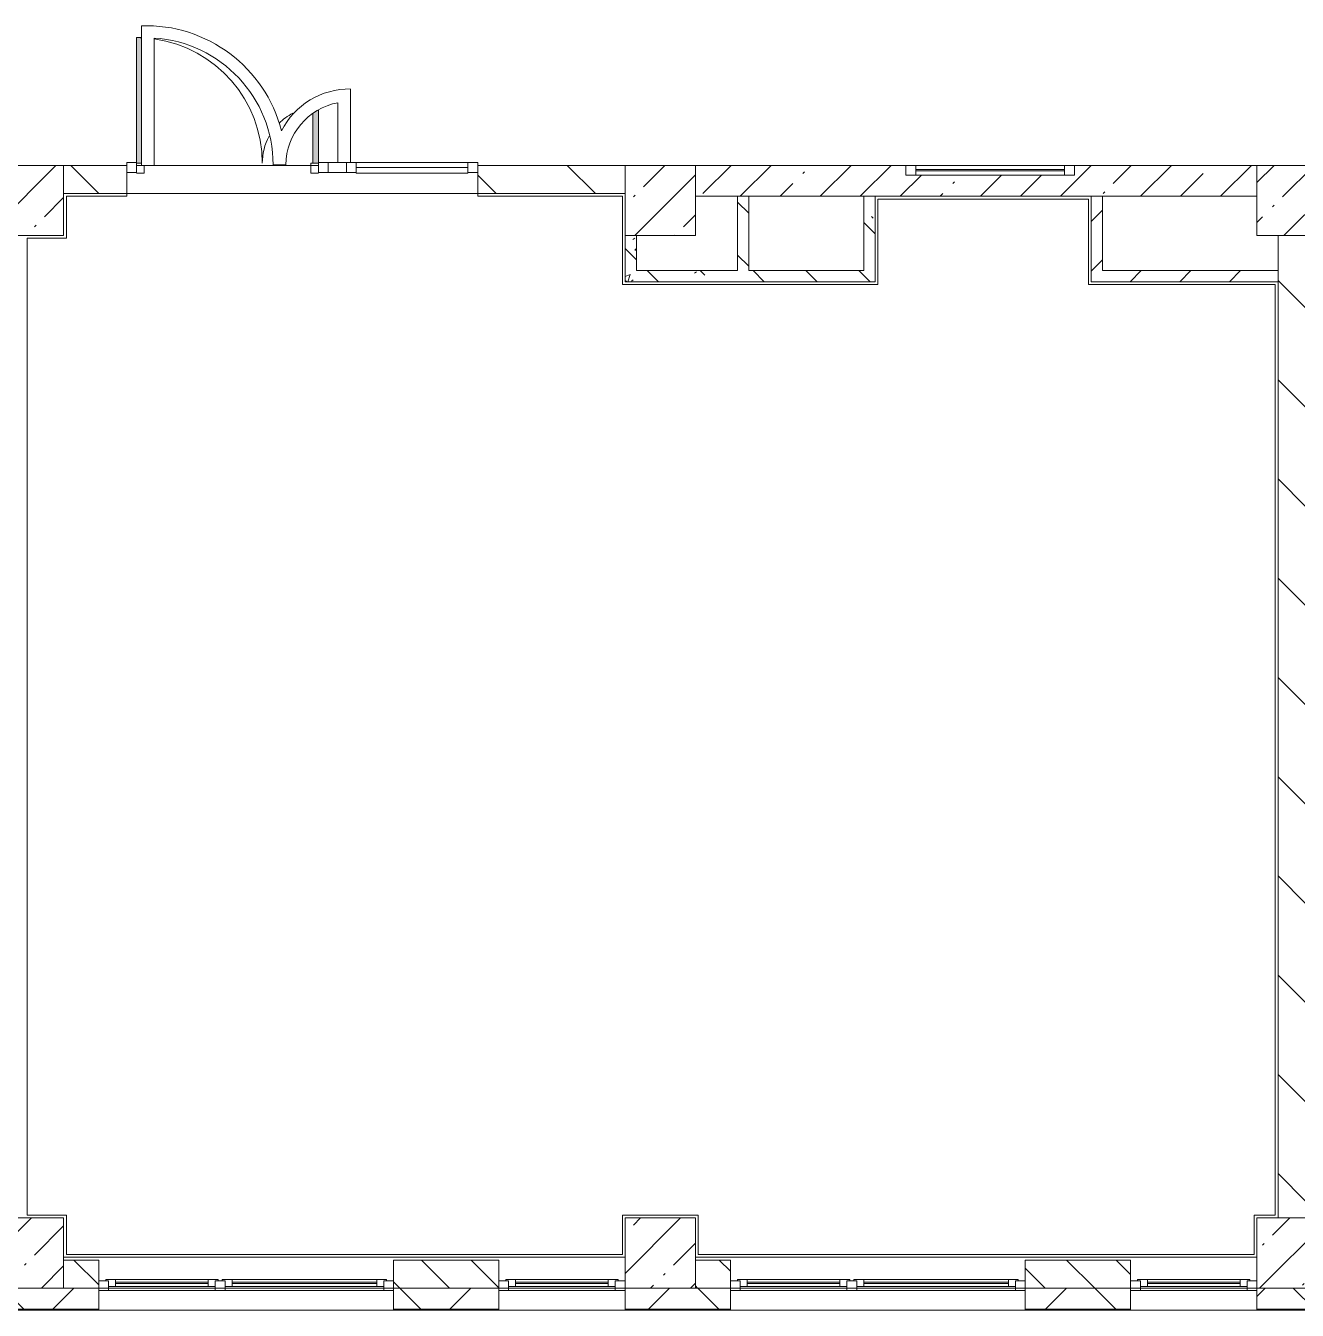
# Model space of a CAD drawing. Header units: millimetres. Extents: x 2623 to 211276, y -8553 to 29000.
# Drawn here: x 131906 to 140964, y -258 to 8895 of the extents above; entities that cross this region are included whole.
import ezdxf

# ---------------------------------------------------------------- set-up
doc = ezdxf.new("R2010")
doc.units = ezdxf.units.MM
for name, color, linetype, lineweight, true_color in [('A-DETL-GENF-9', 7, 'Continuous', 5, 0xaaaaaa), ('A-DOOR-3', 7, 'Continuous', 5, 0xaaaaaa), ('A-DOOR-4', 7, 'Continuous', 5, 0xe2e2e2), ('A-FLOR-3', 7, 'Continuous', 5, 0xaaaaaa), ('I-WALL-5', 7, 'Continuous', 5, 0x787878)]:
    doc.layers.add(name, color=color, linetype=linetype, lineweight=lineweight, true_color=true_color)
for name, color, linetype, lineweight in [('A-GLAZ-1', 7, 'Continuous', 5), ('A-GLAZ-CURT-1', 7, 'Continuous', 5), ('A-GLAZ-CWMG-1', 7, 'Continuous', 5), ('A-WALL', 7, 'Continuous', 9), ('A-WALL-3', 7, 'Continuous', 5), ('I-WALL-3', 7, 'Continuous', 5), ('S-COLS-2', 7, 'Continuous', 5)]:
    doc.layers.add(name, color=color, linetype=linetype, lineweight=lineweight)
pattern_1 = [(45, (84266.1, 0), (-353.5534, 353.5534), []), (135, (84266.1, 0), (-353.5534, -353.5534), [])]
pattern_2 = [(135, (84266.1, 0), (-353.5534, -353.5534), [])]
pattern_3 = [(45, (84266.1, 0), (-176.7767, 176.7767), [])]
pattern_4 = [(135, (84266.1, 0), (-377.171, -377.171), [533.4, -88.9, 17.78, -88.9]), (135, (84266.1, 376.94), (-377.171, -377.171), []), (50, (84266.1, 0), (637.6445, -55.7866), [66.675, -733.425]), (355, (84266.1, 0), (-123.3494, 668.699), [53.34, -586.74]), (100.451, (84319.2, -4.65), (514.299, 612.908), [56.665, -623.315]), (46.184, (84266.1, 177.8), (948.776, -147.15), [100.012, -1100.137]), (96.636, (84345.2, 165.5), (830.909, 865.997), [84.998, -934.973]), (351.184, (84266.1, 177.8), (830.918, 865.988), [80.01, -880.11]), (21, (84355, 133.35), (530.6506, -357.9283), [66.675, -733.425]), (326, (84355, 133.35), (216.308, 644.6585), [53.34, -586.74]), (71.451, (84399.2, 103.5), (746.9596, 286.724), [56.665, -623.315]), (37.5, (84266.1, 0), (10.8105, 295.9426), [16.764, -562.864, 16.764, -578.866, -588.962]), (37.5, (84266.1, 0), (10.8105, 295.9426), [-1175.258, 16.764, -572.198]), (7.5, (84266.1, 0), (233.8692, 350.6318), [16.764, -322.834, 16.764, -549.529, -224.472]), (7.5, (84266.1, 0), (233.8692, 350.6318), [-905.891, 16.764, -207.708]), (327.5, (84067.84, 0), (474.5678, -20.0513), [16.764, -205.486, 16.764, -676.656, -920.115]), (327.5, (84067.84, 0), (474.5678, -20.0513), [-915.67, 16.764, -903.351]), (317.5, (83978.94, 0), (518.4522, 88.9934), [16.764, -272.161, 16.764, -443.738, -653.415]), (317.5, (83978.94, 0), (518.4522, 88.9934), [-749.427, 16.764, -636.651])]

# ---------------------------------------------------------------- blocks, each defined once
blk = doc.blocks.new('BSC_Колонна _Прямоугольная - 500х500-V42-3_1_1_птичка')
at = {"layer": 'S-COLS-2'}
h = blk.add_hatch(dxfattribs=at)
h.set_pattern_fill('FP_48', color=256, style=0, pattern_type=2)
h.set_pattern_definition([(45, (-47660, -7650), (-285.123, 285.123), []), (45, (-47374.88, -7650), (-285.123, 285.123), [504.031, -100.806, 16.764, -84.042])])
h.paths.add_polyline_path([(-113.1, -250), (250, -250), (250, 250), (-250, 250), (-250, -250)])
for p, q in [((250, 250), (-250, 250)), ((-250, 250), (-250, -250)), ((250, -250), (250, 250)), ((-250, -250), (250, -250))]:
    blk.add_line(p, q, dxfattribs=at)
blk = doc.blocks.new('BSC_Колонна _Прямоугольная - 500х500-V43-3_1_1_птичка')
at = {"layer": 'S-COLS-2'}
h = blk.add_hatch(dxfattribs=at)
h.set_pattern_fill('FP_49', color=256, style=0, pattern_type=2)
h.set_pattern_definition([(45, (-52160, -7650), (-285.123, 285.123), []), (45, (-51874.88, -7650), (-285.123, 285.123), [504.031, -100.806, 16.764, -84.042])])
h.paths.add_polyline_path([(-250, -250), (250, -250), (250, 250), (-250, 250)])
for p, q in [((250, 250), (-250, 250)), ((-250, 250), (-250, -250)), ((250, -250), (250, 250)), ((-250, -250), (250, -250))]:
    blk.add_line(p, q, dxfattribs=at)
blk = doc.blocks.new('BSC_Колонна _Прямоугольная - 500х500-V49-3_1_1_птичка')
at = {"layer": 'S-COLS-2'}
h = blk.add_hatch(dxfattribs=at)
h.set_pattern_fill('FP_55', color=256, style=0, pattern_type=2)
h.set_pattern_definition([(45, (-47660, -150), (-285.123, 285.123), []), (45, (-47374.88, -150), (-285.123, 285.123), [504.031, -100.806, 16.764, -84.042])])
h.paths.add_polyline_path([(-250, -250), (250, -250), (250, 250), (-250, 250)])
for p, q in [((250, 250), (-250, 250)), ((-250, 250), (-250, -250)), ((250, -250), (250, 250)), ((-250, -250), (250, -250))]:
    blk.add_line(p, q, dxfattribs=at)
blk = doc.blocks.new('BSC_Колонна _Прямоугольная - 500х500-V50-3_1_1_птичка')
at = {"layer": 'S-COLS-2'}
h = blk.add_hatch(dxfattribs=at)
h.set_pattern_fill('FP_56', color=256, style=0, pattern_type=2)
h.set_pattern_definition([(45, (-52160, -150), (-285.123, 285.123), []), (45, (-51874.88, -150), (-285.123, 285.123), [504.031, -100.806, 16.764, -84.042])])
h.paths.add_polyline_path([(-250, -250), (250, -250), (250, 250), (-250, 250)])
for p, q in [((250, 250), (-250, 250)), ((-250, 250), (-250, -250)), ((250, -250), (250, 250)), ((-250, -250), (250, -250))]:
    blk.add_line(p, q, dxfattribs=at)
blk = doc.blocks.new('BSC_Колонна _Прямоугольная - 500х500-V63-3_1_1_птичка')
at = {"layer": 'S-COLS-2'}
h = blk.add_hatch(dxfattribs=at)
h.set_pattern_fill('FP_76', color=256, style=0, pattern_type=2)
h.set_pattern_definition([(45, (-56660, -150), (-285.123, 285.123), []), (45, (-56374.88, -150), (-285.123, 285.123), [504.031, -100.806, 16.764, -84.042])])
h.paths.add_polyline_path([(-250, -250), (250, -250), (250, 250), (-250, 250), (-250, 80.5)])
for p, q in [((250, 250), (-250, 250)), ((-250, 250), (-250, -250)), ((250, -250), (250, 250)), ((-250, -250), (250, -250))]:
    blk.add_line(p, q, dxfattribs=at)
blk = doc.blocks.new('BSC_Колонна _Прямоугольная - 500х500-V64-3_1_1_птичка')
at = {"layer": 'S-COLS-2'}
h = blk.add_hatch(dxfattribs=at)
h.set_pattern_fill('FP_77', color=256, style=0, pattern_type=2)
h.set_pattern_definition([(45, (-56660, -7650), (-285.123, 285.123), []), (45, (-56374.88, -7650), (-285.123, 285.123), [504.031, -100.806, 16.764, -84.042])])
h.paths.add_polyline_path([(-250, -250), (250, -250), (250, 250), (-250, 250)])
for p, q in [((250, 250), (-250, 250)), ((-250, 250), (-250, -250)), ((250, -250), (250, 250)), ((-250, -250), (250, -250))]:
    blk.add_line(p, q, dxfattribs=at)
blk = doc.blocks.new('120_Окно_СКБ_1Ст - 120_Окно_СКБ_1Ст 900х2500_h_-V74-3_1_1_птичка')
at = {"layer": 'A-GLAZ-1'}
for p, q in [((-450, -127), (-450, -57)), ((-450, -57), (-380, -57)), ((450, -57), (-450, -57)), ((-380, -57), (-380, -127)), ((380, -87), (-380, -87)), ((-380, -87), (-380, -127)), ((-330, -137), (-330, -87)), ((330, -137), (330, -87)), ((380, -127), (380, -57)), ((380, -57), (450, -57)), ((380, -127), (380, -87)), ((450, -57), (450, -127)), ((-380, -127), (-450, -127)), ((-450, -127), (-400, -127)), ((-380, -127), (-400, -127)), ((-400, -127), (-400, -137)), ((-400, -137), (400, -137)), ((400, -137), (-400, -137)), ((-330, -107), (330, -107)), ((330, -117), (-330, -117)), ((450, -127), (380, -127)), ((400, -127), (380, -127)), ((400, -127), (450, -127)), ((400, -137), (400, -127))]:
    blk.add_line(p, q, dxfattribs=at)
blk = doc.blocks.new('120_Окно_СКБ_2Ст - 120_Окно_СКБ_2Ст 2100х2400 _мал створка справа_-V75-3_1_1_птичка')
at = {"layer": 'A-GLAZ-1'}
for p, q in [((-1050, -127), (-1050, -57)), ((-1050, -57), (-980, -57)), ((1050, -57), (-1050, -57)), ((-980, -57), (-980, -127)), ((150, -87), (-980, -87)), ((-980, -87), (-980, -127)), ((-930, -137), (-930, -87)), ((100, -137), (100, -87)), ((150, -127), (150, -57)), ((150, -57), (220, -57)), ((150, -127), (150, -87)), ((220, -57), (220, -127)), ((980, -87), (220, -87)), ((220, -87), (220, -127)), ((270, -137), (270, -87)), ((930, -137), (930, -87)), ((980, -127), (980, -57)), ((980, -57), (1050, -57)), ((980, -127), (980, -87)), ((1050, -57), (1050, -127)), ((-980, -127), (-1050, -127)), ((-1050, -127), (-1000, -127)), ((-980, -127), (-1000, -127)), ((-1000, -127), (-1000, -137)), ((-1000, -137), (170, -137)), ((170, -137), (-1000, -137)), ((-930, -107), (100, -107)), ((100, -117), (-930, -117)), ((220, -127), (150, -127)), ((170, -127), (150, -127)), ((170, -127), (200, -127)), ((170, -137), (170, -127)), ((220, -127), (200, -127)), ((200, -127), (200, -137)), ((200, -137), (1000, -137)), ((1000, -137), (200, -137)), ((270, -107), (930, -107)), ((930, -117), (270, -117)), ((1050, -127), (980, -127)), ((1000, -127), (980, -127)), ((1000, -127), (1050, -127)), ((1000, -137), (1000, -127))]:
    blk.add_line(p, q, dxfattribs=at)
blk = doc.blocks.new('120_Окно_СКБ_1Ст - 120_Окно_СКБ_1Ст 900х2500_h_-V122-3_1_1_птичка')
at = {"layer": 'A-GLAZ-1'}
for p, q in [((-450, -127), (-450, -57)), ((-450, -57), (-380, -57)), ((450, -57), (-450, -57)), ((-380, -57), (-380, -127)), ((380, -87), (-380, -87)), ((-380, -87), (-380, -127)), ((-330, -137), (-330, -87)), ((330, -137), (330, -87)), ((380, -127), (380, -57)), ((380, -57), (450, -57)), ((380, -127), (380, -87)), ((450, -57), (450, -127)), ((-380, -127), (-450, -127)), ((-450, -127), (-400, -127)), ((-380, -127), (-400, -127)), ((-400, -127), (-400, -137)), ((-400, -137), (400, -137)), ((400, -137), (-400, -137)), ((-330, -107), (330, -107)), ((330, -117), (-330, -117)), ((450, -127), (380, -127)), ((400, -127), (380, -127)), ((400, -127), (450, -127)), ((400, -137), (400, -127))]:
    blk.add_line(p, q, dxfattribs=at)
blk = doc.blocks.new('Прямоугольный импост - 50 x 70 мм-V179-3_1_1_птичка')
at = {"layer": 'A-GLAZ-CWMG-1'}
for p, q in [((-70, 35), (0, 35)), ((-70, -35), (-70, 35)), ((0, 35), (0, -35)), ((0, -35), (-70, -35))]:
    blk.add_line(p, q, dxfattribs=at)
blk = doc.blocks.new('Дверь_Витражная_остекление_ - ДВН_ДАО_Главный вход_1200 в свету-V180-3_1_1_птичка')
at = {"layer": 'A-DOOR-4'}
for points in [[(-647.5, 30), (-613.5, 35), (-613.5, 925), (-647.5, 921.8), (-647.5, 35)], [(607.5, 30), (647.5, 35), (647.5, 410.5), (607.5, 378.4), (607.5, 35)]]:
    blk.add_hatch(color=256, dxfattribs=at).paths.add_polyline_path(points)
at = {"layer": 'A-DETL-GENF-9'}
for p, q in [((-613.5, 925), (-647.5, 925)), ((-647.5, 925), (-647.5, 35)), ((607.5, 385.1), (607.5, 30)), ((647.5, 35), (647.5, 410.5)), ((-647.5, 30), (-613.5, 30)), ((-613.5, 30), (-647.5, 30)), ((-592.5, -40), (-592.5, 15)), ((592.5, -40), (592.5, 30)), ((592.5, 30), (647.5, 30)), ((607.5, 30), (647.5, 30)), ((-647.5, -40), (-592.5, -40)), ((647.5, -40), (592.5, -40))]:
    blk.add_line(p, q, dxfattribs=at)
at = {"layer": 'A-DOOR-3'}
for p, q in [((-647.5, 925), (-647.5, 35)), ((647.5, 410.5), (647.5, 35))]:
    blk.add_line(p, q, dxfattribs=at)
for centre, radius, start, end in [((-647.5, 30), 895, 87.78643, 90), ((-647.5, 30), 895, 360, 81.92896), ((647.5, 30), 400, 117.12057, 134.53885), ((647.5, 30), 400, 151.21297, 180)]:
    blk.add_arc(centre, radius, start, end, dxfattribs=at)
blk = doc.blocks.new('Системная панель - Стемалит - 40мм-V181-3_1_1_птичка')
at = {"layer": 'A-GLAZ-CURT-1'}
for p, q in [((65, 35), (-65, 35)), ((-65, 35), (-65, -35)), ((65, -35), (65, 35)), ((-65, -35), (65, -35))]:
    blk.add_line(p, q, dxfattribs=at)
blk = doc.blocks.new('Прямоугольный импост - 50 x 70 мм-V182-3_1_1_птичка')
at = {"layer": 'A-GLAZ-CWMG-1'}
for p, q in [((-35, 35), (35, 35)), ((-35, -35), (-35, 35)), ((35, 35), (35, -35)), ((35, -35), (-35, -35))]:
    blk.add_line(p, q, dxfattribs=at)
blk = doc.blocks.new('Прямоугольный импост - 50 x 70 мм-V183-3_1_1_птичка')
at = {"layer": 'A-GLAZ-CWMG-1'}
for p, q in [((0, 35), (-70, 35)), ((-70, 35), (-70, -35)), ((0, -35), (0, 35)), ((-70, -35), (0, -35))]:
    blk.add_line(p, q, dxfattribs=at)
blk = doc.blocks.new('Системная панель - Стекло - 40мм-V187-3_1_1_птичка')
at = {"layer": 'A-GLAZ-CURT-1'}
for p, q in [((397.5, 0), (-397.5, 0)), ((-397.5, 0), (-397.5, -40)), ((397.5, -40), (397.5, 0)), ((-397.5, -40), (397.5, -40))]:
    blk.add_line(p, q, dxfattribs=at)
blk = doc.blocks.new('Прямоугольный импост - 50 x 70 мм-V185-3_1_1_птичка')
at = {"layer": 'A-GLAZ-CWMG-1'}
for p, q in [((-35, 35), (35, 35)), ((-35, -35), (-35, 35)), ((35, 35), (35, -35)), ((35, -35), (-35, -35))]:
    blk.add_line(p, q, dxfattribs=at)
blk = doc.blocks.new('Прямоугольный импост - 50 x 70 мм-V186-3_1_1_птичка')
at = {"layer": 'A-GLAZ-CWMG-1'}
blk.add_line((42060, 7920), (41265, 7920), dxfattribs=at)
blk = doc.blocks.new('120_Окно_СКБ_1Ст - 120_Окно_СКБ_1Ст 400х1200 EI30-V192-3_1_1_птичка')
at = {"layer": 'A-GLAZ-1'}
for p, q in [((-600, 40), (-600, 110)), ((-600, 110), (-530, 110)), ((600, 110), (-600, 110)), ((-530, 110), (-530, 40)), ((530, 40), (530, 110)), ((530, 110), (600, 110)), ((600, 110), (600, 40)), ((-530, 40), (-600, 40)), ((-600, 40), (600, 40)), ((530, 80), (-530, 80)), ((530, 70), (-530, 70)), ((600, 40), (530, 40))]:
    blk.add_line(p, q, dxfattribs=at)

msp = doc.modelspace()

# ---------------------------------------------------------------- hatches: boundary and pattern name
at = {"layer": 'A-WALL-3'}
h = msp.add_hatch(dxfattribs=at)
h.set_pattern_fill('FP_69', color=256, style=0, pattern_type=2)
h.set_pattern_definition([(135, (84266.1, 0), (-176.7767, -176.7767), [])])
h.paths.add_polyline_path([(149524.8, -100), (149676.1, -100), (149676.1, 100), (149426.1, 100), (149426.1, -100)])
h.paths.add_polyline_path([(139270.6, -100), (139776.1, -100), (139776.1, 100), (139026.1, 100), (139026.1, -100)])
h.paths.add_polyline_path([(141176.1, -100), (142076.1, -100), (142076.1, 100), (141176.1, 100), (141176.1, -52.2)])
h.paths.add_polyline_path([(148526.1, -100), (148526.1, 100), (147976.1, 100), (147976.1, -100)])
h.paths.add_polyline_path([(145676.1, -100), (145876.1, -100), (145876.1, 100), (145676.1, 100), (145676.1, 42.9)])
h.paths.add_polyline_path([(128084.1, -100), (128576.1, -100), (128576.1, 100), (127676.1, 100), (127676.1, -100)])
h.paths.add_polyline_path([(132426.1, -100), (132426.1, 100), (132176.1, 100), (132176.1, -100)])
h.paths.add_polyline_path([(135276.1, -100), (135276.1, 100), (134526.1, 100), (134526.1, -100)])
h.paths.add_polyline_path([(126926.1, -100), (127176.1, -100), (127176.1, 100), (126926.1, 100)])
h.paths.add_polyline_path([(136676.1, -100), (136926.1, -100), (136926.1, 100), (136676.1, 100), (136676.1, 33.3)])
h.paths.add_polyline_path([(126026.1, -100), (126026.1, 100), (125406.1, 100), (125406.1, -100)])
h.paths.add_polyline_path([(122806.1, -100), (122806.1, 100), (122756.1, 100), (122756.1, -100)])
h = msp.add_hatch(dxfattribs=at)
h.set_pattern_fill('FP_71', color=256, style=0, pattern_type=2)
h.set_pattern_definition(pattern_1)
h.paths.add_polyline_path([(139270.6, -250), (139776.1, -250), (139776.1, -100), (139026.1, -100), (139026.1, -250)])
h.paths.add_polyline_path([(140893.2, -250), (140893.2, -100), (140676.1, -100), (140676.1, -250)])
h.paths.add_polyline_path([(135276.1, -250), (135276.1, -100), (134526.1, -100), (134526.1, -250)])
h.paths.add_polyline_path([(125406.1, -250), (126026.1, -250), (126026.1, -100), (125406.1, -100)])
h.paths.add_polyline_path([(132176.1, -250), (132426.1, -250), (132426.1, -100), (131676.1, -100), (131676.1, -250), (131812.9, -250)])
h.paths.add_polyline_path([(126926.1, -250), (128576.1, -250), (128576.1, -100), (126926.1, -100)])
h.paths.add_polyline_path([(136926.1, -250), (136926.1, -100), (136176.1, -100), (136176.1, -250), (136474, -250)])
h.paths.add_polyline_path([(123306.1, -250), (123306.1, -100), (122576.1, -100), (122576.1, -250)])
h = msp.add_hatch(dxfattribs=at)
h.set_pattern_fill('FP_71', color=256, style=0, pattern_type=2)
h.set_pattern_definition(pattern_1)
h.paths.add_polyline_path([(154926.1, -250), (154926.1, -100), (151326.1, -100), (151326.1, -250), (154185.8, -250)])
h.paths.add_polyline_path([(159966.1, -250), (159966.1, -100), (155826.1, -100), (155826.1, -250), (159779.1, -250)])
h.paths.add_polyline_path([(141176.1, -250), (142076.1, -250), (142076.1, -100), (140893.2, -100), (140893.2, -250), (141135, -250)])
h.paths.add_polyline_path([(145676.1, -250), (145876.1, -250), (145876.1, -100), (145176.1, -100), (145176.1, -250)])
h.paths.add_polyline_path([(147976.1, -250), (148526.1, -250), (148526.1, -100), (147976.1, -100)])
h.paths.add_polyline_path([(150176.1, -250), (150426.1, -250), (150426.1, -100), (149426.1, -100), (149426.1, -250), (149676.1, -250)])
at = {"layer": 'I-WALL-3'}
h = msp.add_hatch(dxfattribs=at)
h.set_pattern_fill('FP_70', color=256, style=0, pattern_type=2)
h.set_pattern_definition(pattern_2)
h.paths.add_polyline_path([(135541.8, 7700), (136176.1, 7700), (136176.1, 7900), (135126.1, 7900), (135126.1, 7700)])
h.paths.add_polyline_path([(132176.1, 7700), (132626.1, 7700), (132626.1, 7900), (132176.1, 7900), (132176.1, 7750.3)])
h = msp.add_hatch(dxfattribs=at)
h.set_pattern_fill('FP_67', color=256, style=0, pattern_type=2)
h.set_pattern_definition([(45, (84266.1, 0), (-285.123, 285.123), []), (45, (84551.2, 0), (-285.123, 285.123), [504.031, -100.806, 16.764, -84.042])])
h.paths.add_polyline_path([(140676.1, 7680), (140676.1, 7900), (139376.1, 7900), (139376.1, 7830), (138176.1, 7830), (138176.1, 7900), (136676.1, 7900), (136676.1, 7680), (139576.1, 7680)])
h = msp.add_hatch(dxfattribs=at)
h.set_pattern_fill('FP_72', color=256, style=0, pattern_type=2)
h.set_pattern_definition(pattern_3)
h.paths.add_polyline_path([(139576.1, 7070), (139576.1, 7680), (139496.1, 7680), (139496.1, 7070)])
h = msp.add_hatch(dxfattribs=at)
h.set_pattern_fill('FP_70', color=256, style=0, pattern_type=2)
h.set_pattern_definition(pattern_2)
h.paths.add_polyline_path([(140826.8, 400), (141026.8, 400), (141026.8, 7400), (140826.8, 7400), (140826.8, 808.9)])
h = msp.add_hatch(dxfattribs=at)
h.set_pattern_fill('FP_72', color=256, style=0, pattern_type=2)
h.set_pattern_definition(pattern_3)
h.paths.add_polyline_path([(140826.8, 7070), (140826.8, 7150), (139576.1, 7150), (139576.1, 7070)])
at = {"layer": 'I-WALL-5'}
h = msp.add_hatch(dxfattribs=at)
h.set_pattern_fill('FP_75', color=256, style=0, pattern_type=2)
h.set_pattern_definition(pattern_4)
h.paths.add_polyline_path([(137056.1, 7150), (137056.1, 7680), (136976.1, 7680), (136976.1, 7150)])
h = msp.add_hatch(dxfattribs=at)
h.set_pattern_fill('FP_75', color=256, style=0, pattern_type=2)
h.set_pattern_definition(pattern_4)
h.paths.add_polyline_path([(137956.1, 7150), (137956.1, 7680), (137876.1, 7680), (137876.1, 7150)])
h = msp.add_hatch(dxfattribs=at)
h.set_pattern_fill('FP_75', color=256, style=0, pattern_type=2)
h.set_pattern_definition(pattern_4)
h.paths.add_polyline_path([(136256.1, 7150), (136256.1, 7400), (136176.1, 7400), (136176.1, 7150)])
h = msp.add_hatch(dxfattribs=at)
h.set_pattern_fill('FP_75', color=256, style=0, pattern_type=2)
h.set_pattern_definition(pattern_4)
h.paths.add_polyline_path([(137406.2, 7070), (137956.1, 7070), (137956.1, 7150), (136176.1, 7150), (136176.1, 7070)])

# ---------------------------------------------------------------- linework, layer by layer
at = {"layer": 'A-FLOR-3'}
for p, q in [((132730.1, 8894.4), (132730.1, 7900)), ((132820.1, 7900), (132820.1, 8806.8)), ((134220.3, 7920), (134220.3, 8443.9)), ((134130.3, 8346.4), (134130.3, 7920)), ((132730.1, 7900), (132820.1, 7900)), ((133668.7, 7903.5), (133758.8, 7903.5)), ((132626.1, 7700), (132626.1, 7680)), ((135126.1, 7680), (135126.1, 7700)), ((132626.1, 7680), (132196.1, 7680)), ((132196.1, 7680), (132196.1, 7380)), ((136156.1, 7680), (135126.1, 7680)), ((136156.1, 7050), (136156.1, 7680)), ((139476.1, 7660), (137976.1, 7660)), ((137976.1, 7660), (137976.1, 7050)), ((139476.1, 7050), (139476.1, 7660)), ((132196.1, 7380), (131916.1, 7380)), ((131916.1, 7380), (131916.1, 420)), ((137976.1, 7050), (136156.1, 7050)), ((140806.8, 7050), (139476.1, 7050)), ((140806.8, 420), (140806.8, 7050)), ((131916.1, 420), (132196.1, 420)), ((132196.1, 420), (132196.1, 140)), ((136156.1, 140), (136156.1, 420)), ((136156.1, 420), (136696.1, 420)), ((136696.1, 420), (136696.1, 140)), ((140656.1, 140), (140656.1, 420)), ((140656.1, 420), (140806.8, 420)), ((132196.1, 140), (136156.1, 140)), ((136696.1, 140), (140656.1, 140))]:
    msp.add_line(p, q, dxfattribs=at)
for centre, radius, start, end in [((132763.8, 7900), 995, 14.33829, 91.93805), ((132763.7, 7903.5), 905, 360, 86.42904), ((134212.8, 7900), 544, 89.21005, 153.06648), ((134212.8, 7900), 454, 100.46985, 179.55829)]:
    msp.add_arc(centre, radius, start, end, dxfattribs=at)
at = {"layer": 'A-WALL'}
for p, q in [((137956.1, 7680), (137876.1, 7680)), ((139576.1, 7680), (139496.1, 7680)), ((140826.8, 7070), (140826.8, 7150)), ((132176.1, -100), (132426.1, -100)), ((134526.1, -100), (135276.1, -100)), ((136676.1, -100), (136926.1, -100)), ((139026.1, -100), (139776.1, -100)), ((131676.1, -250), (132426.1, -250)), ((131676.1, -253), (132426.1, -253)), ((134526.1, -250), (135276.1, -250)), ((134526.1, -253), (135276.1, -253)), ((136176.1, -250), (136926.1, -250)), ((136176.1, -253), (136926.1, -253)), ((139026.1, -250), (139776.1, -250)), ((139026.1, -253), (139776.1, -253)), ((140676.1, -250), (142076.1, -250)), ((140676.1, -253), (142076.1, -253))]:
    msp.add_line(p, q, dxfattribs=at)
at = {"layer": 'A-WALL-3'}
for p, q in [((132426.1, 100), (132176.1, 100)), ((132426.1, -258), (132426.1, 100)), ((135276.1, 100), (134526.1, 100)), ((134526.1, 100), (134526.1, -258)), ((135276.1, -258), (135276.1, 100)), ((136926.1, 100), (136676.1, 100)), ((136926.1, -258), (136926.1, 100)), ((139776.1, 100), (139026.1, 100)), ((139026.1, 100), (139026.1, -258)), ((139776.1, -258), (139776.1, 100)), ((132426.1, -100), (134526.1, -100)), ((135276.1, -100), (136176.1, -100)), ((136176.1, -100), (136176.1, -258)), ((136926.1, -100), (139026.1, -100)), ((139776.1, -100), (140676.1, -100)), ((140676.1, -100), (140676.1, -258)), ((134526.1, -258), (120789.1, -258)), ((148526.1, -258), (134526.1, -258))]:
    msp.add_line(p, q, dxfattribs=at)
at = {"layer": 'I-WALL-3'}
for p, q in [((132626.1, 7900), (132176.1, 7900)), ((132626.1, 7700), (132626.1, 7900)), ((132696.1, 7900), (132730.1, 7900)), ((132820.1, 7900), (133991.1, 7900)), ((136176.1, 7900), (135126.1, 7900)), ((135126.1, 7900), (135126.1, 7700)), ((138176.1, 7900), (136676.1, 7900)), ((140676.1, 7900), (139376.1, 7900)), ((136176.1, 7700), (132176.1, 7700)), ((136676.1, 7680), (137876.1, 7680)), ((136976.1, 7680), (136976.1, 7150)), ((137056.1, 7150), (137056.1, 7680)), ((137876.1, 7680), (137876.1, 7150)), ((137956.1, 7070), (137956.1, 7680)), ((137956.1, 7680), (139496.1, 7680)), ((139496.1, 7680), (139496.1, 7070)), ((139576.1, 7150), (139576.1, 7680)), ((139576.1, 7680), (140676.1, 7680)), ((136176.1, 7400), (136176.1, 7070)), ((136256.1, 7150), (136256.1, 7400)), ((140826.8, 7400), (140826.8, 7150)), ((136976.1, 7150), (136256.1, 7150)), ((137876.1, 7150), (137056.1, 7150)), ((140826.8, 7150), (139576.1, 7150)), ((136176.1, 7070), (137956.1, 7070)), ((139496.1, 7070), (140826.8, 7070)), ((140826.8, 7070), (140826.8, 400)), ((132176.1, 120), (136176.1, 120)), ((136676.1, 120), (140676.1, 120))]:
    msp.add_line(p, q, dxfattribs=at)

# ---------------------------------------------------------------- block references
at = {"layer": 'A-DOOR-3'}
msp.add_blockref('Дверь_Витражная_остекление_ - ДВН_ДАО_Главный вход_1200 в свету-V180-3_1_1_птичка', (133343.6, 7885), dxfattribs=at)
at = {"layer": 'A-GLAZ-1'}
msp.add_blockref('120_Окно_СКБ_1Ст - 120_Окно_СКБ_1Ст 400х1200 EI30-V192-3_1_1_птичка', (138776.1, 7790), dxfattribs=at)
at = {"layer": 'A-GLAZ-1', "rotation": 180}
for name, p in [('120_Окно_СКБ_2Ст - 120_Окно_СКБ_2Ст 2100х2400 _мал створка справа_-V75-3_1_1_птичка', (133476.1, -175)), ('120_Окно_СКБ_1Ст - 120_Окно_СКБ_1Ст 900х2500_h_-V122-3_1_1_птичка', (135726.1, -175)), ('120_Окно_СКБ_2Ст - 120_Окно_СКБ_2Ст 2100х2400 _мал створка справа_-V75-3_1_1_птичка', (137976.1, -175)), ('120_Окно_СКБ_1Ст - 120_Окно_СКБ_1Ст 900х2500_h_-V74-3_1_1_птичка', (140226.1, -175))]:
    msp.add_blockref(name, p, dxfattribs=at)
at = {"layer": 'A-GLAZ-CURT-1'}
for name, p in [('Системная панель - Стемалит - 40мм-V181-3_1_1_птичка', (134126.1, 7885)), ('Системная панель - Стекло - 40мм-V187-3_1_1_птичка', (134658.6, 7885))]:
    msp.add_blockref(name, p, dxfattribs=at)
at = {"layer": 'A-GLAZ-CWMG-1', "rotation": 180}
msp.add_blockref('Прямоугольный импост - 50 x 70 мм-V183-3_1_1_птичка', (132626.1, 7885), dxfattribs=at)
at = {"layer": 'A-GLAZ-CWMG-1', "extrusion": (0, 0, -1), "rotation": 180}
for name, p in [('Прямоугольный импост - 50 x 70 мм-V182-3_1_1_птичка', (-134026.1, 7885)), ('Прямоугольный импост - 50 x 70 мм-V185-3_1_1_птичка', (-134226.1, 7885)), ('Прямоугольный импост - 50 x 70 мм-V179-3_1_1_птичка', (-135126.1, 7885))]:
    msp.add_blockref(name, p, dxfattribs=at)
at = {"layer": 'A-GLAZ-CWMG-1'}
msp.add_blockref('Прямоугольный импост - 50 x 70 мм-V186-3_1_1_птичка', (92996.1, 0), dxfattribs=at)
at = {"layer": 'S-COLS-2'}
for name, p in [('BSC_Колонна _Прямоугольная - 500х500-V42-3_1_1_птичка', (131926.1, 7650)), ('BSC_Колонна _Прямоугольная - 500х500-V43-3_1_1_птичка', (136426.1, 7650)), ('BSC_Колонна _Прямоугольная - 500х500-V64-3_1_1_птичка', (140926.1, 7650)), ('BSC_Колонна _Прямоугольная - 500х500-V49-3_1_1_птичка', (131926.1, 150)), ('BSC_Колонна _Прямоугольная - 500х500-V50-3_1_1_птичка', (136426.1, 150)), ('BSC_Колонна _Прямоугольная - 500х500-V63-3_1_1_птичка', (140926.1, 150))]:
    msp.add_blockref(name, p, dxfattribs=at)

doc.saveas('drawing.dxf')
